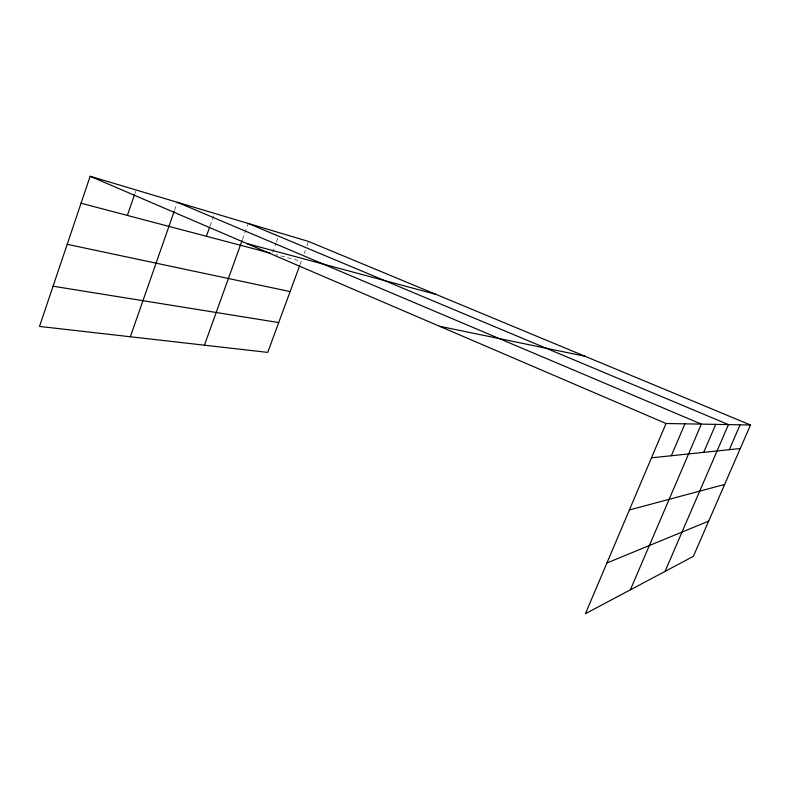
<?xml version="1.0" encoding="UTF-8"?>
<svg xmlns="http://www.w3.org/2000/svg" width="790" height="790" viewBox="0 0 790 790"><rect width="100%" height="100%" fill="white"/><g stroke="black" fill="none" stroke-linecap="round" stroke-linejoin="round"><path stroke-width="0.59" stroke-dasharray="3.95 2.96" d="M134.932 193.461L135.722 191.15M174.531 210.328L176.94 203.445M210.051 225.98L213.705 215.68M242.441 239.498L247.793 224.587M272.639 252.474L275.996 243.251M276.421 242.096L278.1 237.484M300.032 264.66L301.267 261.293L275.7 254.548M304.111 253.58L305.325 250.272M306.945 245.868L308.564 241.454"/><path stroke-width="1.19" d="M750.5 424.99L666.029 423.499L585.42 613.721L693.363 556.357L750.5 424.99L308.564 241.454L90.149 176.279L39.5 326.428L267.731 352.389L299.617 265.776M127.378 215.443L134.527 194.626M130.34 336.767L174.136 211.473M206.397 236.279L209.646 227.125M204.432 345.191L242.026 240.644M671.332 455.731L684.93 423.835M630.351 589.844L701.352 424.121L177.345 202.299M703.702 452.354L715.74 424.378M665.032 571.417L728.459 424.595L248.208 223.442M729.318 449.678L740.102 424.803M606.918 562.984L708.689 521.114M629.383 509.975L724.637 484.458M651.483 457.815L740.26 448.532M53.068 286.207L278.712 322.567M439.576 326.28L584.926 356.231M67.199 244.317L290.118 291.589M81.064 203.228L269.864 253.007M247.003 243.616L435.942 294.354M90.149 176.279L666.029 423.499"/></g></svg>
